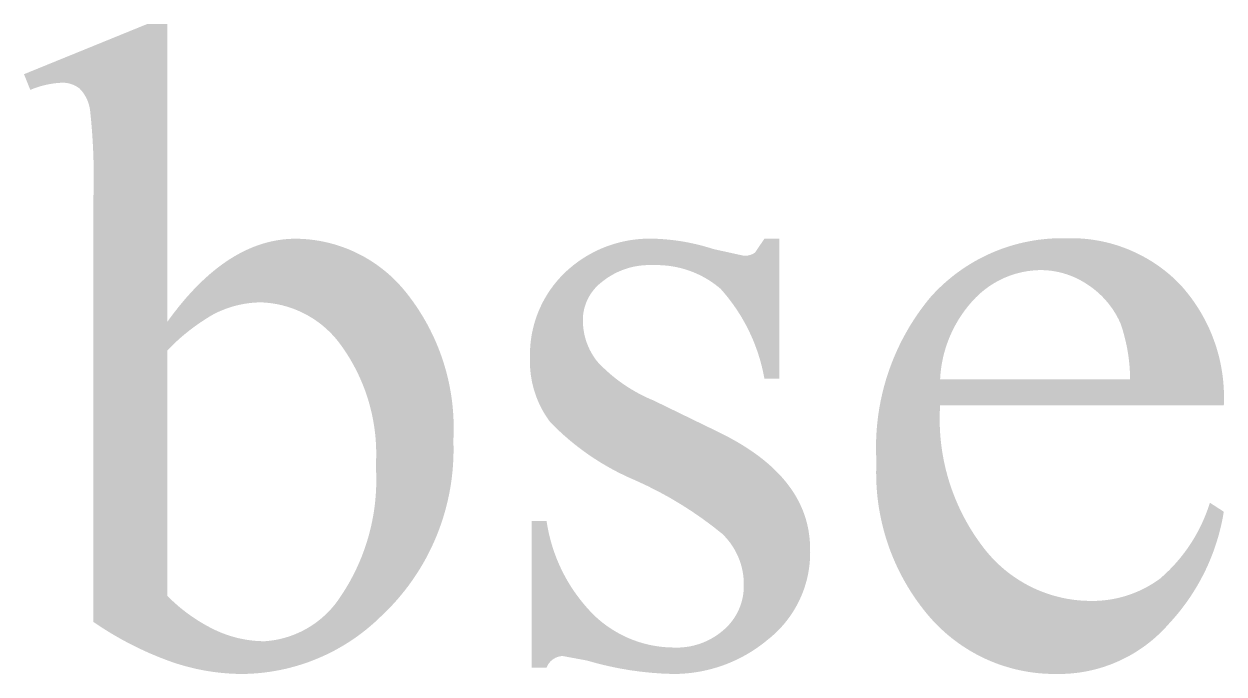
# Model space of a CAD drawing. Header units: millimetres. Extents: x 1235 to 1439, y 1033 to 1126.
# Drawn here: x 1304.34 to 1310.98, y 1052.91 to 1056.5 of the extents above; entities that cross this region are included whole.
import ezdxf

# ---------------------------------------------------------------- set-up
doc = ezdxf.new("R2010")
doc.units = ezdxf.units.MM
doc.layers.add('默认', color=18, linetype='Continuous', true_color=0x000000)

msp = doc.modelspace()

# ---------------------------------------------------------------- hatches: boundary and pattern name
at = {"layer": '默认'}
h = msp.add_hatch(color=256, dxfattribs=at)
h.paths.add_polyline_path([(1305.1366, 1056.4996), (1305.1366, 1054.8543), (1305.1572, 1054.8825), (1305.178, 1054.9098), (1305.1988, 1054.9362), (1305.2198, 1054.9617), (1305.2408, 1054.9864), (1305.262, 1055.0101), (1305.2832, 1055.0329), (1305.3046, 1055.0549), (1305.3261, 1055.0759), (1305.3476, 1055.096), (1305.3693, 1055.1153), (1305.3911, 1055.1336), (1305.4129, 1055.1511), (1305.4349, 1055.1677), (1305.457, 1055.1833), (1305.4791, 1055.1981), (1305.5014, 1055.212), (1305.5238, 1055.225), (1305.5463, 1055.2371), (1305.5688, 1055.2482), (1305.5915, 1055.2585), (1305.6029, 1055.2634), (1305.6143, 1055.2679), (1305.6257, 1055.2723), (1305.6372, 1055.2765), (1305.6487, 1055.2804), (1305.6602, 1055.2841), (1305.6717, 1055.2875), (1305.6833, 1055.2908), (1305.6948, 1055.2938), (1305.7065, 1055.2966), (1305.7181, 1055.2992), (1305.7297, 1055.3015), (1305.7414, 1055.3036), (1305.7531, 1055.3055), (1305.7649, 1055.3072), (1305.7766, 1055.3087), (1305.7884, 1055.3099), (1305.8002, 1055.3109), (1305.8121, 1055.3117), (1305.8239, 1055.3123), (1305.8358, 1055.3126), (1305.8477, 1055.3127), (1305.869, 1055.3122), (1305.8904, 1055.3111), (1305.9118, 1055.3095), (1305.9333, 1055.3072), (1305.9548, 1055.3044), (1305.9764, 1055.3009), (1305.9979, 1055.2968), (1306.0194, 1055.2921), (1306.0408, 1055.2868), (1306.0621, 1055.2808), (1306.0833, 1055.2743), (1306.1043, 1055.2671), (1306.1251, 1055.2594), (1306.1458, 1055.251), (1306.1662, 1055.242), (1306.1863, 1055.2325), (1306.2062, 1055.2224), (1306.2258, 1055.2118), (1306.2451, 1055.2006), (1306.264, 1055.1889), (1306.2825, 1055.1767), (1306.3007, 1055.1639), (1306.3184, 1055.1507), (1306.3358, 1055.1371), (1306.3526, 1055.123), (1306.3691, 1055.1085), (1306.385, 1055.0936), (1306.4005, 1055.0784), (1306.4154, 1055.0628), (1306.4299, 1055.0469), (1306.4439, 1055.0306), (1306.4573, 1055.0141), (1306.4738, 1054.993), (1306.4899, 1054.9714), (1306.5055, 1054.9493), (1306.5207, 1054.9269), (1306.5354, 1054.904), (1306.5497, 1054.8807), (1306.5634, 1054.857), (1306.5767, 1054.833), (1306.5894, 1054.8087), (1306.6016, 1054.784), (1306.6132, 1054.759), (1306.6243, 1054.7337), (1306.6348, 1054.7081), (1306.6447, 1054.6823), (1306.654, 1054.6562), (1306.6627, 1054.6299), (1306.6708, 1054.6034), (1306.6783, 1054.5768), (1306.6851, 1054.55), (1306.6914, 1054.523), (1306.697, 1054.496), (1306.702, 1054.4689), (1306.7064, 1054.4417), (1306.7101, 1054.4145), (1306.7132, 1054.3872), (1306.7156, 1054.36), (1306.7175, 1054.3327), (1306.7187, 1054.3056), (1306.7193, 1054.2784), (1306.7193, 1054.2514), (1306.7187, 1054.2245), (1306.7175, 1054.1977), (1306.7183, 1054.1647), (1306.7184, 1054.1315), (1306.7175, 1054.0981), (1306.7158, 1054.0647), (1306.7131, 1054.0311), (1306.7096, 1053.9975), (1306.7051, 1053.9639), (1306.6997, 1053.9303), (1306.6933, 1053.8968), (1306.6861, 1053.8633), (1306.6779, 1053.83), (1306.6688, 1053.7969), (1306.6588, 1053.7639), (1306.6479, 1053.7313), (1306.6361, 1053.6989), (1306.6234, 1053.6668), (1306.6098, 1053.6351), (1306.5953, 1053.6038), (1306.5801, 1053.5729), (1306.564, 1053.5425), (1306.5471, 1053.5126), (1306.5294, 1053.4832), (1306.511, 1053.4544), (1306.4918, 1053.4261), (1306.472, 1053.3984), (1306.4515, 1053.3714), (1306.4303, 1053.3451), (1306.4086, 1053.3194), (1306.3862, 1053.2944), (1306.3633, 1053.2702), (1306.3399, 1053.2466), (1306.316, 1053.2239), (1306.2973, 1053.2058), (1306.278, 1053.1882), (1306.2582, 1053.171), (1306.2379, 1053.1541), (1306.2172, 1053.1377), (1306.196, 1053.1217), (1306.1744, 1053.1062), (1306.1524, 1053.0912), (1306.1299, 1053.0767), (1306.1071, 1053.0627), (1306.0838, 1053.0493), (1306.0603, 1053.0364), (1306.0364, 1053.024), (1306.0121, 1053.0123), (1305.9876, 1053.0011), (1305.9629, 1052.9905), (1305.9378, 1052.9805), (1305.9125, 1052.9711), (1305.8871, 1052.9624), (1305.8614, 1052.9543), (1305.8356, 1052.9468), (1305.8097, 1052.9399), (1305.7836, 1052.9337), (1305.7575, 1052.9282), (1305.7313, 1052.9233), (1305.705, 1052.919), (1305.6787, 1052.9154), (1305.6525, 1052.9124), (1305.6262, 1052.91), (1305.6, 1052.9083), (1305.5739, 1052.9072), (1305.5479, 1052.9067), (1305.5223, 1052.9071), (1305.4967, 1052.9081), (1305.4711, 1052.9096), (1305.4455, 1052.9117), (1305.4199, 1052.9143), (1305.3944, 1052.9175), (1305.3689, 1052.9212), (1305.3435, 1052.9255), (1305.3182, 1052.9303), (1305.293, 1052.9356), (1305.268, 1052.9415), (1305.2431, 1052.9478), (1305.2183, 1052.9548), (1305.1938, 1052.9622), (1305.1694, 1052.9701), (1305.1452, 1052.9786), (1305.0903, 1052.9995), (1305.036, 1053.0223), (1304.9824, 1053.0468), (1304.9296, 1053.073), (1304.8776, 1053.1009), (1304.8266, 1053.1304), (1304.7766, 1053.1615), (1304.7277, 1053.1941), (1304.7277, 1055.5456), (1304.729, 1055.6051), (1304.7293, 1055.6647), (1304.7286, 1055.7243), (1304.7268, 1055.7838), (1304.7239, 1055.8434), (1304.72, 1055.9028), (1304.7151, 1055.9622), (1304.7091, 1056.0214), (1304.7086, 1056.0256), (1304.708, 1056.0297), (1304.7073, 1056.0339), (1304.7065, 1056.0381), (1304.7056, 1056.0423), (1304.7046, 1056.0464), (1304.7035, 1056.0506), (1304.7024, 1056.0547), (1304.7011, 1056.0588), (1304.6998, 1056.0629), (1304.6984, 1056.067), (1304.6969, 1056.071), (1304.6953, 1056.0751), (1304.6937, 1056.0791), (1304.6919, 1056.083), (1304.6901, 1056.0869), (1304.6882, 1056.0908), (1304.6862, 1056.0946), (1304.6841, 1056.0984), (1304.682, 1056.1022), (1304.6798, 1056.1059), (1304.6775, 1056.1095), (1304.6751, 1056.1131), (1304.6727, 1056.1167), (1304.6702, 1056.1202), (1304.6676, 1056.1236), (1304.665, 1056.1269), (1304.6623, 1056.1302), (1304.6595, 1056.1335), (1304.6567, 1056.1367), (1304.6538, 1056.1398), (1304.6509, 1056.1428), (1304.6483, 1056.1448), (1304.6457, 1056.1467), (1304.643, 1056.1486), (1304.6402, 1056.1504), (1304.6375, 1056.1522), (1304.6346, 1056.1539), (1304.6317, 1056.1556), (1304.6288, 1056.1572), (1304.6259, 1056.1587), (1304.6229, 1056.1602), (1304.6198, 1056.1616), (1304.6168, 1056.163), (1304.6137, 1056.1642), (1304.6105, 1056.1654), (1304.6074, 1056.1666), (1304.6042, 1056.1677), (1304.601, 1056.1687), (1304.5978, 1056.1696), (1304.5945, 1056.1705), (1304.5913, 1056.1712), (1304.588, 1056.172), (1304.5847, 1056.1726), (1304.5814, 1056.1732), (1304.5781, 1056.1737), (1304.5748, 1056.1741), (1304.5715, 1056.1744), (1304.5682, 1056.1747), (1304.5649, 1056.1749), (1304.5616, 1056.175), (1304.5583, 1056.1751), (1304.5551, 1056.1751), (1304.5518, 1056.175), (1304.5407, 1056.1743), (1304.5296, 1056.1734), (1304.5185, 1056.1723), (1304.5074, 1056.1709), (1304.4963, 1056.1692), (1304.4853, 1056.1673), (1304.4743, 1056.1652), (1304.4633, 1056.1628), (1304.4524, 1056.1602), (1304.4416, 1056.1574), (1304.4308, 1056.1543), (1304.4201, 1056.1509), (1304.4095, 1056.1474), (1304.399, 1056.1436), (1304.3886, 1056.1396), (1304.3783, 1056.1354), (1304.3436, 1056.2221), (1305.0251, 1056.4996)], flags=0)
h.paths.add_polyline_path([(1305.1366, 1053.3378), (1305.1509, 1053.3237), (1305.1655, 1053.3099), (1305.1804, 1053.2963), (1305.1956, 1053.283), (1305.2111, 1053.2701), (1305.2269, 1053.2575), (1305.243, 1053.2452), (1305.2593, 1053.2332), (1305.2759, 1053.2216), (1305.2927, 1053.2104), (1305.3098, 1053.1995), (1305.327, 1053.189), (1305.3445, 1053.1789), (1305.3622, 1053.1691), (1305.38, 1053.1597), (1305.398, 1053.1508), (1305.4141, 1053.1433), (1305.4304, 1053.1363), (1305.447, 1053.1298), (1305.4638, 1053.1236), (1305.4808, 1053.118), (1305.4979, 1053.1128), (1305.5152, 1053.1081), (1305.5326, 1053.1038), (1305.5501, 1053.1001), (1305.5678, 1053.0968), (1305.5855, 1053.094), (1305.6032, 1053.0918), (1305.621, 1053.09), (1305.6388, 1053.0887), (1305.6565, 1053.0879), (1305.6743, 1053.0876), (1305.6895, 1053.0888), (1305.7048, 1053.0905), (1305.7201, 1053.0926), (1305.7355, 1053.0952), (1305.7508, 1053.0982), (1305.7661, 1053.1017), (1305.7814, 1053.1057), (1305.7966, 1053.1101), (1305.8118, 1053.115), (1305.8268, 1053.1203), (1305.8417, 1053.1261), (1305.8565, 1053.1323), (1305.8711, 1053.139), (1305.8855, 1053.1461), (1305.8997, 1053.1537), (1305.9137, 1053.1616), (1305.9274, 1053.17), (1305.9409, 1053.1788), (1305.9541, 1053.188), (1305.967, 1053.1975), (1305.9796, 1053.2074), (1305.9919, 1053.2177), (1306.0038, 1053.2283), (1306.0154, 1053.2391), (1306.0266, 1053.2503), (1306.0375, 1053.2618), (1306.0479, 1053.2735), (1306.058, 1053.2855), (1306.0677, 1053.2977), (1306.0769, 1053.3101), (1306.0858, 1053.3226), (1306.0943, 1053.3354), (1306.1072, 1053.3549), (1306.1197, 1053.3747), (1306.1319, 1053.3948), (1306.1437, 1053.4152), (1306.155, 1053.436), (1306.166, 1053.457), (1306.1766, 1053.4783), (1306.1868, 1053.4998), (1306.1965, 1053.5216), (1306.2057, 1053.5436), (1306.2146, 1053.5658), (1306.223, 1053.5882), (1306.2309, 1053.6108), (1306.2383, 1053.6336), (1306.2453, 1053.6566), (1306.2518, 1053.6796), (1306.2578, 1053.7029), (1306.2633, 1053.7262), (1306.2683, 1053.7497), (1306.2728, 1053.7732), (1306.2769, 1053.7968), (1306.2804, 1053.8204), (1306.2835, 1053.8441), (1306.286, 1053.8678), (1306.2881, 1053.8915), (1306.2896, 1053.9152), (1306.2907, 1053.9389), (1306.2913, 1053.9625), (1306.2914, 1053.9861), (1306.291, 1054.0097), (1306.2901, 1054.0331), (1306.2888, 1054.0564), (1306.29, 1054.0782), (1306.2907, 1054.1002), (1306.291, 1054.1222), (1306.2908, 1054.1442), (1306.2901, 1054.1663), (1306.2889, 1054.1885), (1306.2873, 1054.2107), (1306.2851, 1054.2329), (1306.2825, 1054.255), (1306.2794, 1054.2772), (1306.2758, 1054.2993), (1306.2717, 1054.3214), (1306.2671, 1054.3433), (1306.262, 1054.3652), (1306.2565, 1054.387), (1306.2505, 1054.4087), (1306.244, 1054.4302), (1306.237, 1054.4516), (1306.2295, 1054.4728), (1306.2217, 1054.4938), (1306.2133, 1054.5146), (1306.2045, 1054.5352), (1306.1953, 1054.5556), (1306.1856, 1054.5757), (1306.1756, 1054.5956), (1306.1651, 1054.6152), (1306.1542, 1054.6346), (1306.143, 1054.6536), (1306.1313, 1054.6724), (1306.1193, 1054.6908), (1306.107, 1054.7089), (1306.0943, 1054.7267), (1306.0849, 1054.7393), (1306.0751, 1054.7517), (1306.0649, 1054.7638), (1306.0543, 1054.7758), (1306.0434, 1054.7875), (1306.032, 1054.7989), (1306.0203, 1054.8101), (1306.0083, 1054.8209), (1305.9958, 1054.8315), (1305.9831, 1054.8417), (1305.97, 1054.8516), (1305.9566, 1054.8611), (1305.943, 1054.8702), (1305.929, 1054.8789), (1305.9148, 1054.8873), (1305.9003, 1054.8952), (1305.8857, 1054.9027), (1305.8708, 1054.9098), (1305.8557, 1054.9164), (1305.8405, 1054.9226), (1305.8251, 1054.9283), (1305.8096, 1054.9336), (1305.794, 1054.9384), (1305.7783, 1054.9427), (1305.7625, 1054.9466), (1305.7467, 1054.95), (1305.7308, 1054.9529), (1305.715, 1054.9554), (1305.6992, 1054.9575), (1305.6834, 1054.959), (1305.6676, 1054.9602), (1305.652, 1054.9609), (1305.635, 1054.9604), (1305.618, 1054.9595), (1305.601, 1054.958), (1305.584, 1054.9561), (1305.5671, 1054.9536), (1305.5502, 1054.9506), (1305.5333, 1054.9471), (1305.5166, 1054.9431), (1305.5001, 1054.9386), (1305.4836, 1054.9337), (1305.4674, 1054.9282), (1305.4513, 1054.9222), (1305.4354, 1054.9158), (1305.4198, 1054.909), (1305.4044, 1054.9017), (1305.3893, 1054.894), (1305.372, 1054.8838), (1305.3549, 1054.8732), (1305.3379, 1054.8624), (1305.3211, 1054.8513), (1305.3045, 1054.8399), (1305.2881, 1054.8281), (1305.2719, 1054.8161), (1305.2559, 1054.8038), (1305.2402, 1054.7912), (1305.2246, 1054.7783), (1305.2093, 1054.7652), (1305.1943, 1054.7518), (1305.1794, 1054.7381), (1305.1649, 1054.7242), (1305.1506, 1054.7101), (1305.1366, 1054.6957)], flags=0)
msp.add_hatch(color=256, dxfattribs=at).paths.add_polyline_path([(1308.5189, 1055.3127), (1308.5189, 1054.5396), (1308.4371, 1054.5396), (1308.4305, 1054.5735), (1308.4227, 1054.6073), (1308.4137, 1054.6409), (1308.4035, 1054.6743), (1308.3921, 1054.7074), (1308.3859, 1054.7238), (1308.3795, 1054.7401), (1308.3728, 1054.7564), (1308.3658, 1054.7725), (1308.3585, 1054.7884), (1308.351, 1054.8043), (1308.3431, 1054.82), (1308.335, 1054.8356), (1308.3267, 1054.851), (1308.318, 1054.8663), (1308.3091, 1054.8814), (1308.3, 1054.8964), (1308.2809, 1054.9257), (1308.2609, 1054.9543), (1308.2399, 1054.9821), (1308.2181, 1055.0091), (1308.1955, 1055.0352), (1308.186, 1055.0432), (1308.1762, 1055.051), (1308.1663, 1055.0587), (1308.1561, 1055.0661), (1308.1457, 1055.0733), (1308.1351, 1055.0803), (1308.1244, 1055.0871), (1308.1134, 1055.0936), (1308.1023, 1055.0999), (1308.091, 1055.1059), (1308.0796, 1055.1117), (1308.068, 1055.1172), (1308.0562, 1055.1224), (1308.0443, 1055.1274), (1308.0324, 1055.132), (1308.0203, 1055.1364), (1308.0081, 1055.1405), (1307.9958, 1055.1444), (1307.9834, 1055.1479), (1307.971, 1055.1511), (1307.9585, 1055.154), (1307.9459, 1055.1567), (1307.9333, 1055.159), (1307.9207, 1055.161), (1307.9081, 1055.1627), (1307.8954, 1055.1642), (1307.8828, 1055.1653), (1307.8702, 1055.1661), (1307.8576, 1055.1667), (1307.8451, 1055.1669), (1307.8326, 1055.1668), (1307.8201, 1055.1665), (1307.8109, 1055.1668), (1307.8016, 1055.167), (1307.7923, 1055.1669), (1307.783, 1055.1666), (1307.7737, 1055.1661), (1307.7643, 1055.1654), (1307.755, 1055.1645), (1307.7456, 1055.1633), (1307.7363, 1055.162), (1307.7269, 1055.1604), (1307.7176, 1055.1586), (1307.7083, 1055.1566), (1307.6991, 1055.1544), (1307.6899, 1055.1519), (1307.6808, 1055.1493), (1307.6717, 1055.1464), (1307.6627, 1055.1433), (1307.6537, 1055.1401), (1307.6449, 1055.1366), (1307.6361, 1055.1329), (1307.6275, 1055.1291), (1307.6189, 1055.125), (1307.6104, 1055.1208), (1307.6021, 1055.1163), (1307.5939, 1055.1117), (1307.5858, 1055.1069), (1307.5778, 1055.102), (1307.57, 1055.0968), (1307.5623, 1055.0916), (1307.5547, 1055.0861), (1307.5473, 1055.0806), (1307.5344, 1055.0705), (1307.5288, 1055.0659), (1307.5233, 1055.0612), (1307.5179, 1055.0562), (1307.5126, 1055.0512), (1307.5074, 1055.0459), (1307.5023, 1055.0405), (1307.4974, 1055.0349), (1307.4927, 1055.0292), (1307.488, 1055.0233), (1307.4836, 1055.0173), (1307.4793, 1055.0112), (1307.4751, 1055.0049), (1307.4712, 1054.9985), (1307.4674, 1054.9919), (1307.4638, 1054.9853), (1307.4604, 1054.9786), (1307.4572, 1054.9718), (1307.4542, 1054.9649), (1307.4513, 1054.9579), (1307.4487, 1054.9509), (1307.4463, 1054.9438), (1307.4441, 1054.9366), (1307.4421, 1054.9295), (1307.4403, 1054.9222), (1307.4388, 1054.915), (1307.4374, 1054.9078), (1307.4362, 1054.9005), (1307.4352, 1054.8933), (1307.4345, 1054.886), (1307.4339, 1054.8788), (1307.4336, 1054.8717), (1307.4334, 1054.8638), (1307.4335, 1054.8559), (1307.4337, 1054.848), (1307.4341, 1054.8401), (1307.4347, 1054.8322), (1307.4354, 1054.8242), (1307.4363, 1054.8163), (1307.4374, 1054.8084), (1307.4387, 1054.8004), (1307.4401, 1054.7925), (1307.4417, 1054.7847), (1307.4435, 1054.7768), (1307.4455, 1054.769), (1307.4476, 1054.7612), (1307.4499, 1054.7535), (1307.4524, 1054.7458), (1307.455, 1054.7381), (1307.4578, 1054.7306), (1307.4608, 1054.7231), (1307.4639, 1054.7156), (1307.4672, 1054.7083), (1307.4706, 1054.701), (1307.4742, 1054.6938), (1307.478, 1054.6867), (1307.4819, 1054.6797), (1307.4859, 1054.6728), (1307.4901, 1054.666), (1307.4944, 1054.6593), (1307.4988, 1054.6528), (1307.5034, 1054.6463), (1307.5081, 1054.64), (1307.5129, 1054.6338), (1307.5293, 1054.6166), (1307.5462, 1054.5999), (1307.5636, 1054.5835), (1307.5814, 1054.5677), (1307.5998, 1054.5522), (1307.6185, 1054.5373), (1307.6377, 1054.5229), (1307.6572, 1054.509), (1307.6772, 1054.4956), (1307.6974, 1054.4828), (1307.718, 1054.4706), (1307.7389, 1054.4589), (1307.7601, 1054.4478), (1307.7815, 1054.4373), (1307.8032, 1054.4275), (1307.8251, 1054.4182), (1308.1868, 1054.2423), (1308.2178, 1054.2268), (1308.2477, 1054.211), (1308.2767, 1054.1949), (1308.3047, 1054.1785), (1308.3317, 1054.1618), (1308.3578, 1054.1448), (1308.3828, 1054.1275), (1308.4069, 1054.1099), (1308.43, 1054.0919), (1308.4521, 1054.0737), (1308.4732, 1054.0552), (1308.4934, 1054.0363), (1308.5125, 1054.0172), (1308.5307, 1053.9977), (1308.5394, 1053.9879), (1308.5479, 1053.978), (1308.5561, 1053.968), (1308.5641, 1053.9579), (1308.5718, 1053.9478), (1308.5793, 1053.9376), (1308.5866, 1053.9273), (1308.5936, 1053.9169), (1308.6003, 1053.9065), (1308.6068, 1053.8959), (1308.6131, 1053.8853), (1308.6191, 1053.8747), (1308.6249, 1053.8639), (1308.6304, 1053.8531), (1308.6357, 1053.8422), (1308.6407, 1053.8312), (1308.6455, 1053.8201), (1308.6501, 1053.809), (1308.6544, 1053.7978), (1308.6584, 1053.7865), (1308.6622, 1053.7751), (1308.6658, 1053.7637), (1308.6691, 1053.7522), (1308.6722, 1053.7406), (1308.675, 1053.7289), (1308.6776, 1053.7172), (1308.6799, 1053.7054), (1308.682, 1053.6935), (1308.6838, 1053.6815), (1308.6854, 1053.6694), (1308.6868, 1053.6573), (1308.6879, 1053.6451), (1308.6887, 1053.6328), (1308.6894, 1053.6205), (1308.6897, 1053.6081), (1308.6901, 1053.5783), (1308.6899, 1053.5609), (1308.6892, 1053.5434), (1308.6879, 1053.5258), (1308.6862, 1053.5082), (1308.6839, 1053.4906), (1308.6811, 1053.4729), (1308.6778, 1053.4553), (1308.6739, 1053.4378), (1308.6696, 1053.4202), (1308.6646, 1053.4028), (1308.6592, 1053.3855), (1308.6533, 1053.3684), (1308.6468, 1053.3514), (1308.6398, 1053.3346), (1308.6323, 1053.318), (1308.6243, 1053.3016), (1308.6159, 1053.2855), (1308.6069, 1053.2696), (1308.5976, 1053.2541), (1308.5877, 1053.2388), (1308.5775, 1053.2239), (1308.5668, 1053.2094), (1308.5558, 1053.1952), (1308.5444, 1053.1814), (1308.5326, 1053.1679), (1308.5205, 1053.1549), (1308.5081, 1053.1423), (1308.4954, 1053.1301), (1308.4824, 1053.1184), (1308.4691, 1053.1071), (1308.4557, 1053.0963), (1308.4422, 1053.0852), (1308.4284, 1053.0744), (1308.4144, 1053.0638), (1308.4, 1053.0536), (1308.3854, 1053.0436), (1308.3706, 1053.0339), (1308.3555, 1053.0245), (1308.3402, 1053.0155), (1308.3247, 1053.0067), (1308.3089, 1052.9983), (1308.2929, 1052.9902), (1308.2768, 1052.9825), (1308.2604, 1052.9751), (1308.2439, 1052.9681), (1308.2272, 1052.9614), (1308.2104, 1052.9551), (1308.1935, 1052.9492), (1308.1764, 1052.9436), (1308.1592, 1052.9385), (1308.1419, 1052.9337), (1308.1245, 1052.9293), (1308.1071, 1052.9253), (1308.0896, 1052.9217), (1308.0721, 1052.9185), (1308.0545, 1052.9156), (1308.0369, 1052.9132), (1308.0193, 1052.9112), (1308.0017, 1052.9095), (1307.9841, 1052.9082), (1307.9666, 1052.9073), (1307.9491, 1052.9068), (1307.9316, 1052.9067), (1307.8714, 1052.909), (1307.8112, 1052.9133), (1307.7511, 1052.9196), (1307.6912, 1052.9279), (1307.6317, 1052.9382), (1307.5725, 1052.9506), (1307.5139, 1052.9648), (1307.4559, 1052.981), (1307.3221, 1053.0058), (1307.3203, 1053.0057), (1307.3186, 1053.0056), (1307.3169, 1053.0055), (1307.3151, 1053.0053), (1307.3134, 1053.0051), (1307.3116, 1053.0049), (1307.3099, 1053.0046), (1307.3081, 1053.0043), (1307.3064, 1053.004), (1307.3046, 1053.0037), (1307.3028, 1053.0033), (1307.3011, 1053.0028), (1307.2993, 1053.0024), (1307.2976, 1053.0019), (1307.2958, 1053.0013), (1307.2941, 1053.0008), (1307.2923, 1053.0002), (1307.2906, 1052.9995), (1307.2889, 1052.9989), (1307.2872, 1052.9982), (1307.2855, 1052.9974), (1307.2838, 1052.9967), (1307.2821, 1052.9959), (1307.2804, 1052.995), (1307.2788, 1052.9942), (1307.2771, 1052.9933), (1307.2755, 1052.9923), (1307.2739, 1052.9914), (1307.2723, 1052.9904), (1307.2707, 1052.9893), (1307.2692, 1052.9883), (1307.2676, 1052.9872), (1307.2661, 1052.9861), (1307.2646, 1052.9849), (1307.2632, 1052.9838), (1307.2617, 1052.9826), (1307.2603, 1052.9814), (1307.2589, 1052.9801), (1307.2575, 1052.9788), (1307.2562, 1052.9775), (1307.2549, 1052.9762), (1307.2536, 1052.9749), (1307.2523, 1052.9735), (1307.2511, 1052.9721), (1307.2499, 1052.9707), (1307.2487, 1052.9693), (1307.2475, 1052.9678), (1307.2464, 1052.9664), (1307.2453, 1052.9649), (1307.2443, 1052.9634), (1307.2433, 1052.9619), (1307.2423, 1052.9604), (1307.2413, 1052.9588), (1307.2404, 1052.9573), (1307.2395, 1052.9557), (1307.2386, 1052.9542), (1307.2378, 1052.9526), (1307.237, 1052.951), (1307.2362, 1052.9494), (1307.2355, 1052.9478), (1307.2348, 1052.9462), (1307.2341, 1052.9446), (1307.2335, 1052.943), (1307.2329, 1052.9414), (1307.1511, 1052.9414), (1307.1511, 1053.7517), (1307.2329, 1053.7517), (1307.2357, 1053.7335), (1307.2389, 1053.7154), (1307.2425, 1053.6973), (1307.2465, 1053.6792), (1307.2508, 1053.6612), (1307.2555, 1053.6432), (1307.2606, 1053.6253), (1307.266, 1053.6074), (1307.2719, 1053.5897), (1307.2781, 1053.572), (1307.2846, 1053.5544), (1307.2915, 1053.537), (1307.2988, 1053.5197), (1307.3065, 1053.5025), (1307.3144, 1053.4855), (1307.3228, 1053.4686), (1307.3314, 1053.4519), (1307.3405, 1053.4354), (1307.3498, 1053.4191), (1307.3595, 1053.403), (1307.3695, 1053.3871), (1307.3798, 1053.3715), (1307.3903, 1053.356), (1307.4012, 1053.3408), (1307.4124, 1053.3259), (1307.4239, 1053.3112), (1307.4356, 1053.2968), (1307.4476, 1053.2826), (1307.4598, 1053.2687), (1307.4723, 1053.2551), (1307.485, 1053.2418), (1307.498, 1053.2288), (1307.5088, 1053.2188), (1307.52, 1053.2089), (1307.5313, 1053.1993), (1307.543, 1053.1899), (1307.5549, 1053.1807), (1307.5671, 1053.1718), (1307.5795, 1053.1632), (1307.5921, 1053.1548), (1307.605, 1053.1468), (1307.6181, 1053.139), (1307.6314, 1053.1315), (1307.6448, 1053.1243), (1307.6585, 1053.1175), (1307.6723, 1053.111), (1307.6863, 1053.1047), (1307.7004, 1053.0989), (1307.7147, 1053.0934), (1307.7291, 1053.0882), (1307.7436, 1053.0833), (1307.7582, 1053.0788), (1307.7729, 1053.0747), (1307.7877, 1053.0709), (1307.8025, 1053.0675), (1307.8174, 1053.0645), (1307.8323, 1053.0618), (1307.8472, 1053.0594), (1307.8622, 1053.0575), (1307.8771, 1053.0559), (1307.892, 1053.0546), (1307.9069, 1053.0537), (1307.9218, 1053.0531), (1307.9366, 1053.0529), (1307.9458, 1053.0526), (1307.9552, 1053.0526), (1307.9645, 1053.0527), (1307.9739, 1053.0531), (1307.9833, 1053.0537), (1307.9927, 1053.0546), (1308.0022, 1053.0557), (1308.0116, 1053.057), (1308.021, 1053.0585), (1308.0304, 1053.0603), (1308.0397, 1053.0623), (1308.049, 1053.0645), (1308.0583, 1053.067), (1308.0675, 1053.0697), (1308.0767, 1053.0726), (1308.0858, 1053.0758), (1308.0948, 1053.0791), (1308.1037, 1053.0827), (1308.1125, 1053.0865), (1308.1212, 1053.0905), (1308.1298, 1053.0948), (1308.1383, 1053.0992), (1308.1467, 1053.1038), (1308.1549, 1053.1086), (1308.163, 1053.1136), (1308.171, 1053.1188), (1308.1788, 1053.1241), (1308.1864, 1053.1296), (1308.1939, 1053.1353), (1308.2012, 1053.1411), (1308.2084, 1053.1471), (1308.2153, 1053.1532), (1308.2215, 1053.1588), (1308.2275, 1053.1646), (1308.2334, 1053.1705), (1308.2392, 1053.1766), (1308.2448, 1053.1829), (1308.2503, 1053.1894), (1308.2556, 1053.196), (1308.2608, 1053.2028), (1308.2658, 1053.2098), (1308.2706, 1053.2169), (1308.2753, 1053.2242), (1308.2797, 1053.2315), (1308.284, 1053.2391), (1308.288, 1053.2467), (1308.2919, 1053.2545), (1308.2955, 1053.2623), (1308.2989, 1053.2703), (1308.3021, 1053.2783), (1308.3051, 1053.2864), (1308.3079, 1053.2946), (1308.3104, 1053.3029), (1308.3127, 1053.3112), (1308.3148, 1053.3195), (1308.3166, 1053.3279), (1308.3182, 1053.3363), (1308.3196, 1053.3447), (1308.3207, 1053.3531), (1308.3217, 1053.3615), (1308.3224, 1053.3699), (1308.3228, 1053.3782), (1308.3231, 1053.3865), (1308.3232, 1053.4046), (1308.323, 1053.4144), (1308.3226, 1053.4243), (1308.3219, 1053.4341), (1308.321, 1053.444), (1308.3198, 1053.4539), (1308.3184, 1053.4638), (1308.3166, 1053.4737), (1308.3147, 1053.4836), (1308.3124, 1053.4935), (1308.3099, 1053.5033), (1308.3071, 1053.513), (1308.3041, 1053.5227), (1308.3008, 1053.5323), (1308.2973, 1053.5418), (1308.2935, 1053.5513), (1308.2894, 1053.5606), (1308.2851, 1053.5698), (1308.2806, 1053.5789), (1308.2758, 1053.5879), (1308.2708, 1053.5967), (1308.2656, 1053.6054), (1308.2602, 1053.6139), (1308.2546, 1053.6222), (1308.2487, 1053.6304), (1308.2427, 1053.6384), (1308.2365, 1053.6462), (1308.2301, 1053.6538), (1308.2235, 1053.6612), (1308.2168, 1053.6685), (1308.2099, 1053.6755), (1308.2029, 1053.6823), (1308.1477, 1053.726), (1308.0909, 1053.7678), (1308.0327, 1053.8078), (1307.9731, 1053.8458), (1307.9123, 1053.8819), (1307.8504, 1053.9158), (1307.7874, 1053.9475), (1307.7235, 1053.9771), (1307.6907, 1053.9914), (1307.6583, 1054.0065), (1307.6262, 1054.0224), (1307.5945, 1054.0392), (1307.5631, 1054.0568), (1307.5322, 1054.0752), (1307.5017, 1054.0944), (1307.4717, 1054.1143), (1307.4423, 1054.135), (1307.4134, 1054.1565), (1307.385, 1054.1786), (1307.3572, 1054.2015), (1307.3301, 1054.225), (1307.3036, 1054.2492), (1307.2778, 1054.2739), (1307.2527, 1054.2993), (1307.2457, 1054.3087), (1307.239, 1054.3183), (1307.2324, 1054.3281), (1307.226, 1054.338), (1307.2198, 1054.3481), (1307.2139, 1054.3584), (1307.2081, 1054.3688), (1307.2025, 1054.3793), (1307.1972, 1054.39), (1307.192, 1054.4008), (1307.1871, 1054.4118), (1307.1825, 1054.4228), (1307.178, 1054.434), (1307.1738, 1054.4453), (1307.1699, 1054.4566), (1307.1662, 1054.4681), (1307.1627, 1054.4796), (1307.1595, 1054.4912), (1307.1565, 1054.5028), (1307.1538, 1054.5145), (1307.1514, 1054.5263), (1307.1492, 1054.538), (1307.1472, 1054.5499), (1307.1455, 1054.5617), (1307.1441, 1054.5735), (1307.1429, 1054.5854), (1307.142, 1054.5972), (1307.1413, 1054.609), (1307.1409, 1054.6209), (1307.1408, 1054.6326), (1307.1408, 1054.6444), (1307.1412, 1054.6561), (1307.141, 1054.6719), (1307.1412, 1054.6879), (1307.1418, 1054.7039), (1307.1428, 1054.7199), (1307.1443, 1054.736), (1307.1461, 1054.7521), (1307.1484, 1054.7682), (1307.1511, 1054.7843), (1307.1543, 1054.8003), (1307.1578, 1054.8163), (1307.1618, 1054.8323), (1307.1662, 1054.8481), (1307.1711, 1054.8639), (1307.1763, 1054.8795), (1307.182, 1054.895), (1307.188, 1054.9104), (1307.1945, 1054.9256), (1307.2014, 1054.9406), (1307.2086, 1054.9554), (1307.2162, 1054.97), (1307.2242, 1054.9844), (1307.2326, 1054.9986), (1307.2413, 1055.0125), (1307.2503, 1055.0261), (1307.2597, 1055.0394), (1307.2693, 1055.0525), (1307.2793, 1055.0653), (1307.2896, 1055.0778), (1307.3001, 1055.0899), (1307.3109, 1055.1017), (1307.3219, 1055.1132), (1307.3332, 1055.1244), (1307.3454, 1055.1358), (1307.3579, 1055.1469), (1307.3707, 1055.1577), (1307.3838, 1055.1683), (1307.3973, 1055.1786), (1307.411, 1055.1886), (1307.425, 1055.1982), (1307.4394, 1055.2076), (1307.4539, 1055.2166), (1307.4688, 1055.2252), (1307.4839, 1055.2335), (1307.4992, 1055.2414), (1307.5147, 1055.2489), (1307.5304, 1055.2561), (1307.5464, 1055.2628), (1307.5624, 1055.2691), (1307.5787, 1055.275), (1307.5951, 1055.2806), (1307.6116, 1055.2856), (1307.6282, 1055.2903), (1307.6449, 1055.2945), (1307.6617, 1055.2983), (1307.6785, 1055.3017), (1307.6954, 1055.3046), (1307.7123, 1055.3071), (1307.7292, 1055.3092), (1307.7461, 1055.3108), (1307.763, 1055.312), (1307.7799, 1055.3128), (1307.7967, 1055.3132), (1307.8134, 1055.3132), (1307.83, 1055.3127), (1307.8506, 1055.3119), (1307.8712, 1055.3107), (1307.8918, 1055.3091), (1307.9124, 1055.3071), (1307.9329, 1055.3048), (1307.9534, 1055.3022), (1307.9739, 1055.2991), (1307.9943, 1055.2957), (1308.0147, 1055.292), (1308.035, 1055.2878), (1308.0552, 1055.2834), (1308.0753, 1055.2785), (1308.0953, 1055.2734), (1308.1152, 1055.2678), (1308.135, 1055.2619), (1308.1546, 1055.2557), (1308.3231, 1055.2186), (1308.3251, 1055.2185), (1308.3271, 1055.2184), (1308.3292, 1055.2184), (1308.3312, 1055.2184), (1308.3332, 1055.2185), (1308.3353, 1055.2186), (1308.3373, 1055.2187), (1308.3394, 1055.2189), (1308.3414, 1055.2192), (1308.3434, 1055.2195), (1308.3455, 1055.2198), (1308.3475, 1055.2201), (1308.3495, 1055.2206), (1308.3515, 1055.221), (1308.3535, 1055.2215), (1308.3555, 1055.222), (1308.3575, 1055.2226), (1308.3595, 1055.2232), (1308.3615, 1055.2239), (1308.3634, 1055.2246), (1308.3653, 1055.2253), (1308.3672, 1055.2261), (1308.3691, 1055.2269), (1308.371, 1055.2278), (1308.3728, 1055.2287), (1308.3747, 1055.2296), (1308.3765, 1055.2306), (1308.3782, 1055.2316), (1308.38, 1055.2326), (1308.3817, 1055.2337), (1308.3834, 1055.2348), (1308.3851, 1055.2359), (1308.4371, 1055.3127)], flags=0)
h = msp.add_hatch(color=256, dxfattribs=at)
h.paths.add_polyline_path([(1310.9769, 1053.8037), (1310.9733, 1053.7825), (1310.9693, 1053.7612), (1310.9649, 1053.7401), (1310.9601, 1053.7189), (1310.9549, 1053.6978), (1310.9493, 1053.6768), (1310.9433, 1053.6558), (1310.9369, 1053.6349), (1310.9301, 1053.6141), (1310.9229, 1053.5934), (1310.9154, 1053.5728), (1310.9074, 1053.5524), (1310.8991, 1053.5321), (1310.8904, 1053.5119), (1310.8813, 1053.4919), (1310.8718, 1053.4721), (1310.8619, 1053.4524), (1310.8517, 1053.433), (1310.8412, 1053.4137), (1310.8303, 1053.3946), (1310.819, 1053.3758), (1310.8074, 1053.3572), (1310.7955, 1053.3388), (1310.7833, 1053.3207), (1310.7707, 1053.3028), (1310.7578, 1053.2852), (1310.7447, 1053.2679), (1310.7312, 1053.2508), (1310.7175, 1053.234), (1310.7034, 1053.2175), (1310.6892, 1053.2013), (1310.6746, 1053.1855), (1310.6603, 1053.1694), (1310.6455, 1053.1536), (1310.6302, 1053.1382), (1310.6145, 1053.1231), (1310.5982, 1053.1083), (1310.5815, 1053.094), (1310.5643, 1053.08), (1310.5467, 1053.0665), (1310.5287, 1053.0535), (1310.5102, 1053.0409), (1310.4914, 1053.0288), (1310.4722, 1053.0172), (1310.4527, 1053.0061), (1310.4328, 1052.9956), (1310.4127, 1052.9856), (1310.3923, 1052.9762), (1310.3716, 1052.9673), (1310.3507, 1052.959), (1310.3295, 1052.9514), (1310.3082, 1052.9443), (1310.2868, 1052.9378), (1310.2652, 1052.9319), (1310.2435, 1052.9267), (1310.2217, 1052.922), (1310.1999, 1052.918), (1310.178, 1052.9146), (1310.1562, 1052.9118), (1310.1343, 1052.9096), (1310.1126, 1052.908), (1310.0908, 1052.907), (1310.0692, 1052.9065), (1310.0236, 1052.9069), (1309.9994, 1052.9077), (1309.9751, 1052.9091), (1309.9507, 1052.9112), (1309.9263, 1052.914), (1309.9018, 1052.9174), (1309.8774, 1052.9215), (1309.853, 1052.9263), (1309.8287, 1052.9318), (1309.8045, 1052.9379), (1309.7804, 1052.9448), (1309.7564, 1052.9523), (1309.7326, 1052.9604), (1309.7091, 1052.9692), (1309.6857, 1052.9787), (1309.6627, 1052.9888), (1309.6399, 1052.9996), (1309.6174, 1053.0109), (1309.5953, 1053.0229), (1309.5735, 1053.0355), (1309.5521, 1053.0486), (1309.5311, 1053.0623), (1309.5106, 1053.0765), (1309.4905, 1053.0913), (1309.4708, 1053.1065), (1309.4517, 1053.1222), (1309.433, 1053.1384), (1309.4149, 1053.1549), (1309.3973, 1053.1719), (1309.3802, 1053.1893), (1309.3637, 1053.207), (1309.3477, 1053.2251), (1309.3296, 1053.2468), (1309.3118, 1053.2691), (1309.2946, 1053.2918), (1309.2778, 1053.315), (1309.2615, 1053.3387), (1309.2457, 1053.3629), (1309.2305, 1053.3875), (1309.2158, 1053.4125), (1309.2017, 1053.4379), (1309.1881, 1053.4636), (1309.1752, 1053.4898), (1309.1628, 1053.5163), (1309.1511, 1053.5431), (1309.1401, 1053.5702), (1309.1296, 1053.5976), (1309.1199, 1053.6252), (1309.1108, 1053.653), (1309.1024, 1053.6811), (1309.0946, 1053.7093), (1309.0875, 1053.7377), (1309.0812, 1053.7662), (1309.0755, 1053.7948), (1309.0705, 1053.8235), (1309.0662, 1053.8523), (1309.0626, 1053.881), (1309.0597, 1053.9098), (1309.0575, 1053.9386), (1309.056, 1053.9673), (1309.0551, 1053.9959), (1309.0549, 1054.0245), (1309.0554, 1054.0529), (1309.0566, 1054.0812), (1309.0551, 1054.1111), (1309.0543, 1054.1412), (1309.0542, 1054.1713), (1309.0549, 1054.2016), (1309.0562, 1054.232), (1309.0583, 1054.2624), (1309.0611, 1054.2929), (1309.0646, 1054.3233), (1309.0688, 1054.3537), (1309.0738, 1054.3841), (1309.0795, 1054.4144), (1309.086, 1054.4446), (1309.0931, 1054.4747), (1309.101, 1054.5046), (1309.1096, 1054.5343), (1309.119, 1054.5639), (1309.129, 1054.5932), (1309.1397, 1054.6222), (1309.1511, 1054.651), (1309.1632, 1054.6794), (1309.1759, 1054.7075), (1309.1893, 1054.7353), (1309.2033, 1054.7627), (1309.218, 1054.7897), (1309.2332, 1054.8163), (1309.249, 1054.8425), (1309.2654, 1054.8682), (1309.2823, 1054.8934), (1309.2998, 1054.9182), (1309.3178, 1054.9424), (1309.3362, 1054.9662), (1309.3552, 1054.9893), (1309.3724, 1055.0082), (1309.3903, 1055.0268), (1309.4088, 1055.0449), (1309.4278, 1055.0627), (1309.4474, 1055.08), (1309.4675, 1055.0968), (1309.4881, 1055.1132), (1309.5093, 1055.129), (1309.5309, 1055.1443), (1309.553, 1055.159), (1309.5755, 1055.1732), (1309.5985, 1055.1868), (1309.6219, 1055.1997), (1309.6456, 1055.212), (1309.6697, 1055.2237), (1309.6941, 1055.2347), (1309.7188, 1055.2451), (1309.7438, 1055.2547), (1309.769, 1055.2637), (1309.7944, 1055.2719), (1309.82, 1055.2794), (1309.8457, 1055.2863), (1309.8715, 1055.2924), (1309.8975, 1055.2977), (1309.9235, 1055.3024), (1309.9495, 1055.3064), (1309.9755, 1055.3096), (1310.0015, 1055.3121), (1310.0275, 1055.3139), (1310.0533, 1055.315), (1310.0791, 1055.3154), (1310.1047, 1055.3152), (1310.1259, 1055.3156), (1310.1471, 1055.3155), (1310.1685, 1055.3149), (1310.1899, 1055.3137), (1310.2114, 1055.3119), (1310.2329, 1055.3096), (1310.2544, 1055.3068), (1310.2759, 1055.3033), (1310.2974, 1055.2993), (1310.3188, 1055.2947), (1310.3401, 1055.2896), (1310.3613, 1055.2839), (1310.3824, 1055.2776), (1310.4033, 1055.2707), (1310.4241, 1055.2633), (1310.4446, 1055.2554), (1310.465, 1055.2469), (1310.4851, 1055.2379), (1310.5049, 1055.2284), (1310.5245, 1055.2184), (1310.5438, 1055.2078), (1310.5628, 1055.1968), (1310.5814, 1055.1854), (1310.5997, 1055.1734), (1310.6176, 1055.1611), (1310.6351, 1055.1483), (1310.6523, 1055.1351), (1310.669, 1055.1215), (1310.6853, 1055.1076), (1310.7012, 1055.0933), (1310.7166, 1055.0786), (1310.7316, 1055.0637), (1310.7467, 1055.0471), (1310.7614, 1055.03), (1310.7758, 1055.0125), (1310.7897, 1054.9946), (1310.8033, 1054.9763), (1310.8165, 1054.9576), (1310.8292, 1054.9385), (1310.8415, 1054.919), (1310.8534, 1054.8992), (1310.8647, 1054.879), (1310.8756, 1054.8586), (1310.886, 1054.8378), (1310.8959, 1054.8167), (1310.9052, 1054.7954), (1310.914, 1054.7739), (1310.9222, 1054.7521), (1310.9299, 1054.7301), (1310.9371, 1054.708), (1310.9437, 1054.6856), (1310.9497, 1054.6632), (1310.9551, 1054.6406), (1310.9599, 1054.618), (1310.9642, 1054.5952), (1310.9679, 1054.5724), (1310.971, 1054.5496), (1310.9736, 1054.5268), (1310.9755, 1054.504), (1310.9769, 1054.4812), (1310.9778, 1054.4585), (1310.978, 1054.4359), (1310.9778, 1054.4134), (1310.9769, 1054.3909), (1309.4084, 1054.3909), (1309.4071, 1054.365), (1309.4063, 1054.3389), (1309.4061, 1054.3127), (1309.4064, 1054.2865), (1309.4074, 1054.2601), (1309.409, 1054.2337), (1309.4112, 1054.2073), (1309.414, 1054.1809), (1309.4173, 1054.1545), (1309.4214, 1054.1282), (1309.426, 1054.1019), (1309.4312, 1054.0756), (1309.437, 1054.0495), (1309.4435, 1054.0235), (1309.4505, 1053.9976), (1309.4581, 1053.9719), (1309.4663, 1053.9464), (1309.4751, 1053.9211), (1309.4845, 1053.896), (1309.4945, 1053.8711), (1309.505, 1053.8465), (1309.516, 1053.8222), (1309.5276, 1053.7982), (1309.5397, 1053.7745), (1309.5523, 1053.7511), (1309.5654, 1053.7281), (1309.579, 1053.7054), (1309.5931, 1053.6831), (1309.6076, 1053.6612), (1309.6226, 1053.6397), (1309.638, 1053.6187), (1309.6537, 1053.598), (1309.6665, 1053.5822), (1309.6797, 1053.5666), (1309.6935, 1053.5512), (1309.7077, 1053.5362), (1309.7225, 1053.5215), (1309.7377, 1053.5072), (1309.7533, 1053.4933), (1309.7694, 1053.4797), (1309.7859, 1053.4666), (1309.8029, 1053.4539), (1309.8202, 1053.4416), (1309.8379, 1053.4299), (1309.856, 1053.4186), (1309.8744, 1053.4078), (1309.8931, 1053.3976), (1309.9121, 1053.3878), (1309.9313, 1053.3787), (1309.9509, 1053.37), (1309.9706, 1053.362), (1309.9906, 1053.3545), (1310.0107, 1053.3476), (1310.0309, 1053.3413), (1310.0513, 1053.3356), (1310.0718, 1053.3305), (1310.0923, 1053.3259), (1310.1129, 1053.322), (1310.1335, 1053.3186), (1310.1541, 1053.3159), (1310.1747, 1053.3137), (1310.1952, 1053.3121), (1310.2157, 1053.3111), (1310.236, 1053.3106), (1310.2488, 1053.3104), (1310.2615, 1053.3106), (1310.2743, 1053.3109), (1310.2872, 1053.3116), (1310.3, 1053.3125), (1310.3129, 1053.3136), (1310.3257, 1053.315), (1310.3386, 1053.3167), (1310.3514, 1053.3187), (1310.3642, 1053.3209), (1310.377, 1053.3234), (1310.3897, 1053.3262), (1310.4024, 1053.3292), (1310.415, 1053.3325), (1310.4276, 1053.336), (1310.4401, 1053.3398), (1310.4525, 1053.3439), (1310.4648, 1053.3482), (1310.477, 1053.3528), (1310.4891, 1053.3576), (1310.5011, 1053.3627), (1310.513, 1053.368), (1310.5248, 1053.3735), (1310.5364, 1053.3793), (1310.5479, 1053.3853), (1310.5592, 1053.3915), (1310.5704, 1053.398), (1310.5814, 1053.4046), (1310.5923, 1053.4115), (1310.603, 1053.4186), (1310.6135, 1053.4258), (1310.6238, 1053.4332), (1310.6474, 1053.4541), (1310.6589, 1053.4649), (1310.6703, 1053.4759), (1310.6815, 1053.4871), (1310.6926, 1053.4986), (1310.7034, 1053.5102), (1310.7141, 1053.5221), (1310.7245, 1053.5341), (1310.7348, 1053.5464), (1310.7448, 1053.5588), (1310.7546, 1053.5714), (1310.7642, 1053.5842), (1310.7736, 1053.5972), (1310.7828, 1053.6104), (1310.7917, 1053.6237), (1310.8004, 1053.6371), (1310.8088, 1053.6508), (1310.817, 1053.6645), (1310.825, 1053.6784), (1310.8327, 1053.6924), (1310.8401, 1053.7066), (1310.8473, 1053.7208), (1310.8543, 1053.7352), (1310.8609, 1053.7497), (1310.8673, 1053.7643), (1310.8735, 1053.7789), (1310.8793, 1053.7936), (1310.8849, 1053.8085), (1310.8903, 1053.8233), (1310.9001, 1053.8532)], flags=0)
h.paths.add_polyline_path([(1310.459, 1054.5347), (1310.4587, 1054.5541), (1310.458, 1054.5737), (1310.4569, 1054.5932), (1310.4554, 1054.6127), (1310.4535, 1054.6322), (1310.4512, 1054.6516), (1310.4485, 1054.671), (1310.4454, 1054.6904), (1310.442, 1054.7097), (1310.4381, 1054.7289), (1310.4339, 1054.748), (1310.4292, 1054.767), (1310.4242, 1054.786), (1310.4189, 1054.8048), (1310.4131, 1054.8234), (1310.407, 1054.8419), (1310.4034, 1054.8501), (1310.3996, 1054.8582), (1310.3957, 1054.8663), (1310.3916, 1054.8743), (1310.3873, 1054.8823), (1310.3829, 1054.8902), (1310.3784, 1054.898), (1310.3737, 1054.9057), (1310.3688, 1054.9134), (1310.3638, 1054.921), (1310.3587, 1054.9285), (1310.3534, 1054.9359), (1310.348, 1054.9433), (1310.3424, 1054.9505), (1310.3367, 1054.9576), (1310.3309, 1054.9646), (1310.3249, 1054.9715), (1310.3188, 1054.9783), (1310.3126, 1054.985), (1310.3063, 1054.9916), (1310.2999, 1054.998), (1310.2933, 1055.0043), (1310.2866, 1055.0105), (1310.2799, 1055.0166), (1310.273, 1055.0225), (1310.266, 1055.0283), (1310.259, 1055.0339), (1310.2518, 1055.0394), (1310.2446, 1055.0448), (1310.2373, 1055.05), (1310.2299, 1055.055), (1310.2154, 1055.0646), (1310.2083, 1055.0691), (1310.2011, 1055.0735), (1310.1938, 1055.0778), (1310.1864, 1055.0819), (1310.1789, 1055.0859), (1310.1713, 1055.0898), (1310.1637, 1055.0936), (1310.156, 1055.0972), (1310.1482, 1055.1007), (1310.1403, 1055.104), (1310.1324, 1055.1072), (1310.1244, 1055.1102), (1310.1163, 1055.1131), (1310.1082, 1055.1159), (1310.1, 1055.1185), (1310.0918, 1055.121), (1310.0836, 1055.1233), (1310.0753, 1055.1254), (1310.0669, 1055.1274), (1310.0586, 1055.1293), (1310.0502, 1055.1309), (1310.0418, 1055.1325), (1310.0334, 1055.1339), (1310.025, 1055.1351), (1310.0165, 1055.1361), (1310.0081, 1055.137), (1309.9996, 1055.1378), (1309.9912, 1055.1384), (1309.9828, 1055.1388), (1309.9743, 1055.1391), (1309.9659, 1055.1393), (1309.9534, 1055.139), (1309.9408, 1055.1385), (1309.9281, 1055.1376), (1309.9154, 1055.1364), (1309.9027, 1055.1349), (1309.89, 1055.1331), (1309.8774, 1055.1309), (1309.8647, 1055.1285), (1309.8521, 1055.1257), (1309.8395, 1055.1225), (1309.8269, 1055.1191), (1309.8145, 1055.1153), (1309.8021, 1055.1112), (1309.7898, 1055.1067), (1309.7777, 1055.102), (1309.7656, 1055.097), (1309.7537, 1055.0916), (1309.742, 1055.0859), (1309.7303, 1055.08), (1309.7189, 1055.0738), (1309.7076, 1055.0672), (1309.6966, 1055.0604), (1309.6857, 1055.0534), (1309.675, 1055.0461), (1309.6645, 1055.0385), (1309.6543, 1055.0307), (1309.6443, 1055.0227), (1309.6345, 1055.0144), (1309.625, 1055.006), (1309.6157, 1054.9973), (1309.6067, 1054.9885), (1309.598, 1054.9794), (1309.5877, 1054.9683), (1309.5776, 1054.957), (1309.5677, 1054.9454), (1309.5581, 1054.9335), (1309.5487, 1054.9214), (1309.5395, 1054.909), (1309.5306, 1054.8964), (1309.522, 1054.8836), (1309.5136, 1054.8706), (1309.5055, 1054.8573), (1309.4977, 1054.8439), (1309.4902, 1054.8303), (1309.483, 1054.8165), (1309.4761, 1054.8025), (1309.4695, 1054.7884), (1309.4632, 1054.7741), (1309.4572, 1054.7597), (1309.4516, 1054.7451), (1309.4463, 1054.7305), (1309.4414, 1054.7157), (1309.4367, 1054.7009), (1309.4324, 1054.6859), (1309.4285, 1054.6709), (1309.4249, 1054.6559), (1309.4216, 1054.6408), (1309.4187, 1054.6256), (1309.4162, 1054.6104), (1309.4139, 1054.5953), (1309.4121, 1054.5801), (1309.4105, 1054.5649), (1309.4093, 1054.5498), (1309.4084, 1054.5347)], flags=0)

doc.saveas('drawing.dxf')
